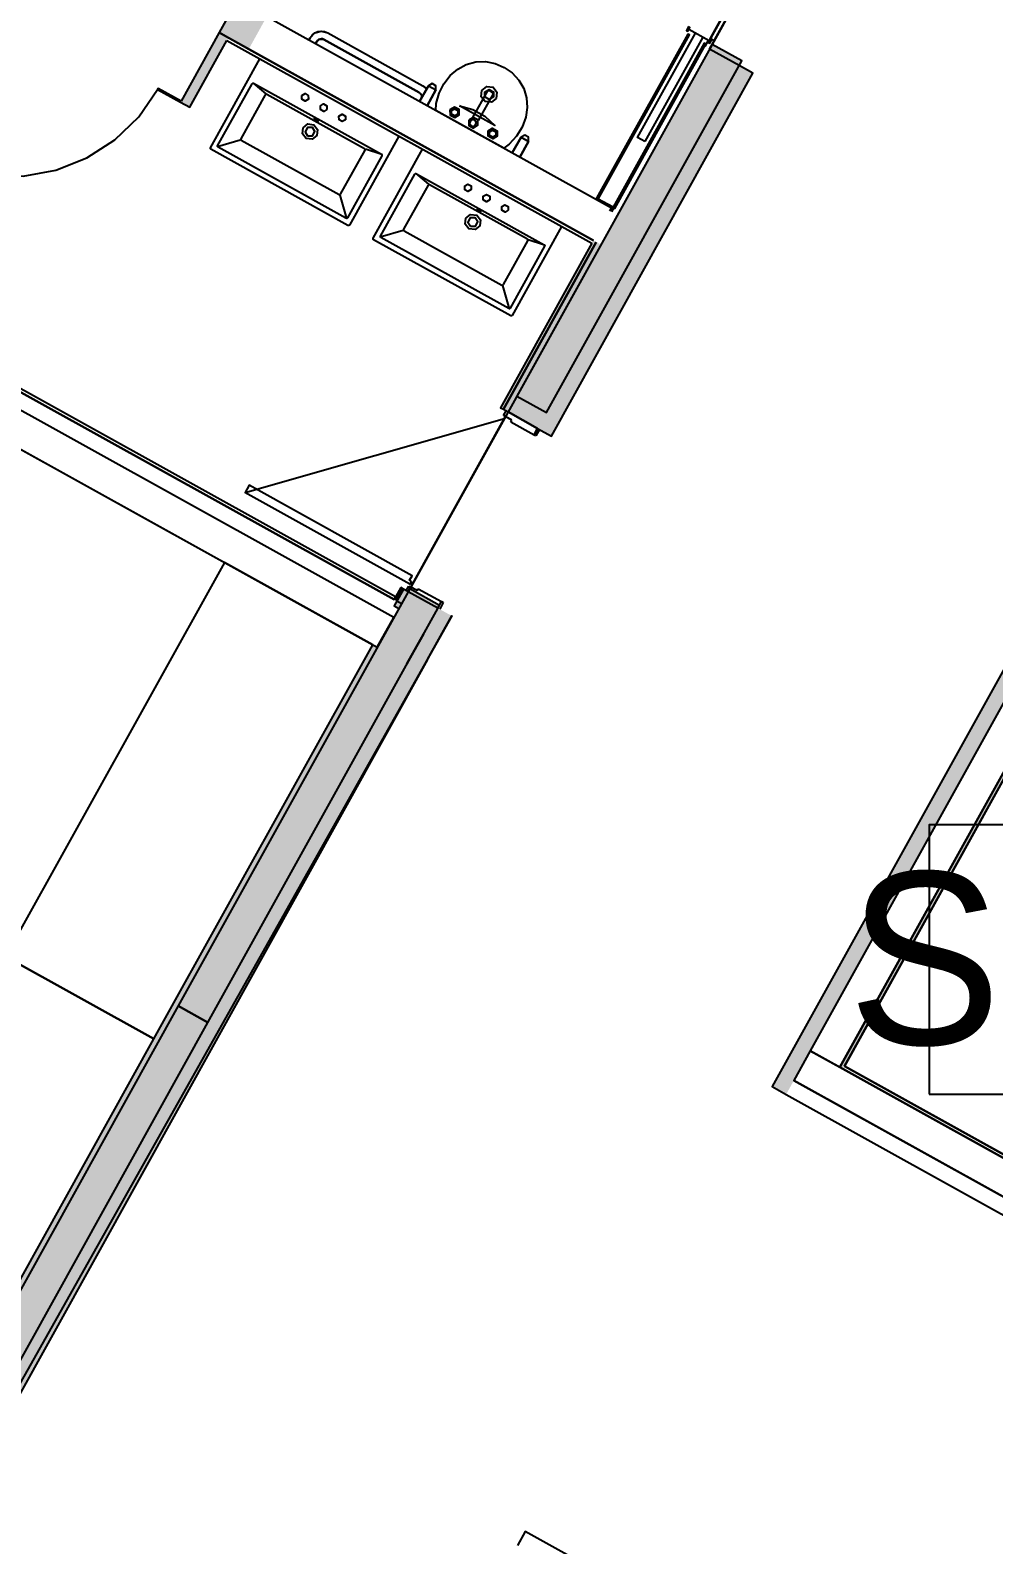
# Model space of a CAD drawing. Header units: metres. Extents: x 2.3 to 42.8, y 0.9 to 31.9.
# Drawn here: x 28.68 to 30.47, y 26.513 to 29.326 of the extents above; entities that cross this region are included whole.
import ezdxf

# ---------------------------------------------------------------- set-up
doc = ezdxf.new("R2010")
doc.units = ezdxf.units.M
for name, color, linetype in [('ARREDI', 9, 'Continuous'), ('PARETI_STRUTTURE', 7, 'Continuous'), ('PILASTRI_SETTI', 8, 'Continuous'), ('WAYFINDING_RIQUADRI', 7, 'Continuous'), ('WAYFINDING_TESTI', 7, 'Continuous')]:
    doc.layers.add(name, color=color, linetype=linetype)

msp = doc.modelspace()

# ---------------------------------------------------------------- linework, layer by layer
at = {"layer": 'ARREDI'}
for points in [[(29.1998, 29.3118), (29.1975, 29.3077)], [(29.2122, 29.3049), (29.2181, 29.3096), (29.2256, 29.3088), (29.2232, 29.3097), (29.2206, 29.31), (29.2181, 29.3096), (29.2157, 29.3086), (29.2137, 29.307)], [(29.2256, 29.3088), (29.4025, 29.2105)], [(29.9464, 29.2995), (29.5837, 28.6463), (29.6388, 28.6157), (30.0015, 29.2689)], [(29.4033, 29.1934), (29.4196, 29.2227), (29.4334, 29.215), (29.4171, 29.1858), (29.4334, 29.215), (29.4332, 29.2229), (29.4263, 29.2268), (29.4196, 29.2227)], [(29.1846, 29.2045), (29.1905, 29.2081), (29.1965, 29.2047), (29.1967, 29.1978), (29.1907, 29.1943), (29.1847, 29.1976)], [(29.5456, 29.1993), (29.5365, 29.1921), (29.525, 29.1934), (29.5177, 29.2025), (29.5191, 29.2141), (29.5282, 29.2213), (29.5397, 29.22), (29.5469, 29.2109)], [(29.5243, 29.2112), (29.5322, 29.216), (29.5403, 29.2115), (29.5404, 29.2022), (29.5325, 29.1975), (29.5244, 29.202)], [(29.2311, 29.1787), (29.2252, 29.1752), (29.2192, 29.1785), (29.219, 29.1854), (29.2249, 29.189), (29.231, 29.1856)], [(29.2655, 29.1596), (29.2596, 29.1561), (29.2536, 29.1594), (29.2535, 29.1663), (29.2594, 29.1698), (29.2654, 29.1665)], [(29.4597, 29.1782), (29.4598, 29.1684), (29.4684, 29.1636), (29.4769, 29.1687), (29.4767, 29.1785), (29.4681, 29.1833)], [(29.4741, 29.1702), (29.4684, 29.1667), (29.4625, 29.17), (29.4624, 29.1767), (29.4682, 29.1801), (29.474, 29.1769)], [(29.4773, 29.1856), (29.5021, 29.1789), (29.5244, 29.1663), (29.5431, 29.1487)], [(29.1868, 29.1448), (29.1956, 29.1518), (29.2069, 29.1505), (29.2139, 29.1417), (29.2126, 29.1304), (29.2038, 29.1234), (29.1925, 29.1247), (29.1855, 29.1335)], [(29.1953, 29.1297), (29.2044, 29.1298), (29.2088, 29.1378), (29.2041, 29.1455), (29.195, 29.1454), (29.1907, 29.1374)], [(29.2161, 29.157), (29.2112, 29.1584), (29.2075, 29.1617), (29.2123, 29.1603)], [(29.4945, 29.1589), (29.4947, 29.149), (29.5033, 29.1442), (29.5117, 29.1493), (29.5116, 29.1592), (29.503, 29.1639)], [(29.5058, 29.1595), (29.4992, 29.1594), (29.496, 29.1536), (29.4994, 29.1479), (29.506, 29.1481), (29.5092, 29.1538)], [(29.5304, 29.1389), (29.5389, 29.144), (29.5475, 29.1392), (29.5476, 29.1294), (29.5392, 29.1243), (29.5306, 29.1291)], [(29.5447, 29.1305), (29.539, 29.1271), (29.5331, 29.1304), (29.533, 29.137), (29.5387, 29.1405), (29.5446, 29.1372)], [(29.5754, 29.0979), (29.5917, 29.1271), (29.6055, 29.1195), (29.5892, 29.0902), (29.6055, 29.1195), (29.6054, 29.1273), (29.5985, 29.1312), (29.5917, 29.1271)], [(29.487, 29.0366), (29.4929, 29.0402), (29.4989, 29.0368), (29.499, 29.0299), (29.4931, 29.0264), (29.4871, 29.0297)], [(29.5335, 29.0108), (29.5276, 29.0073), (29.5215, 29.0106), (29.5214, 29.0175), (29.5273, 29.0211), (29.5334, 29.0177)], [(29.5679, 28.9917), (29.562, 28.9882), (29.556, 28.9915), (29.5559, 28.9984), (29.5618, 29.0019), (29.5678, 28.9986)], [(29.4892, 28.9769), (29.498, 28.9839), (29.5093, 28.9826), (29.5163, 28.9738), (29.515, 28.9625), (29.5062, 28.9555), (29.4949, 28.9568), (29.4879, 28.9656)], [(29.4977, 28.9618), (29.5068, 28.9619), (29.5112, 28.9698), (29.5065, 28.9776), (29.4974, 28.9775), (29.4931, 28.9695)], [(29.5185, 28.989), (29.5136, 28.9905), (29.5099, 28.9938), (29.5147, 28.9924)], [(29.3553, 28.2349), (28.5808, 28.665), (28.5502, 28.6099), (29.3247, 28.1798)], [(28.9095, 27.4523), (28.6341, 27.6052), (28.1372, 26.7102), (28.4125, 26.5573), (28.9095, 27.4523), (29.3161, 28.1846), (29.0407, 28.3375), (28.6341, 27.6052)], [(30.679, 28.2915), (30.6239, 28.322), (30.1288, 27.4305), (30.1839, 27.3999)], [(28.9549, 27.5138), (29.01, 27.4832), (29.44, 28.2577), (29.3849, 28.2883)], [(31.8178, 27.3011), (30.527, 28.0178), (30.1839, 27.3999), (31.4747, 26.6832)], [(28.9549, 27.5138), (28.5248, 26.7392), (28.5799, 26.7086), (29.01, 27.4832)], [(30.8727, 26.9454), (30.9033, 27.0005), (30.1288, 27.4305), (30.0982, 27.3755)]]:
    msp.add_lwpolyline(points, close=True, dxfattribs=at)
for points in [[(29.1998, 29.3118), (29.2084, 29.3208), (29.2204, 29.3242), (29.2325, 29.3212), (29.4094, 29.2229)], [(29.1998, 29.3118), (29.2035, 29.3169), (29.2084, 29.3208), (29.2142, 29.3233), (29.2204, 29.3242), (29.2266, 29.3235), (29.2325, 29.3212)], [(29.2325, 29.3212), (29.4094, 29.2229), (29.4144, 29.2192), (29.4163, 29.2168)], [(29.2122, 29.305), (29.2099, 29.3008)], [(29.2099, 29.3008), (29.2122, 29.3049)], [(29.0147, 29.1074), (29.1065, 29.2727)], [(29.4332, 29.1768), (29.4343, 29.1899), (29.4396, 29.2088), (29.4484, 29.2264), (29.4602, 29.242), (29.474, 29.2539), (29.49, 29.2624), (29.5076, 29.267), (29.5257, 29.2676), (29.5435, 29.2641), (29.5601, 29.2566), (29.5751, 29.2465), (29.5875, 29.2333), (29.5966, 29.2176), (29.602, 29.2002), (29.6033, 29.1821), (29.6005, 29.1642), (29.5935, 29.1458), (29.5832, 29.1291), (29.5699, 29.1146), (29.5594, 29.1068), (29.4332, 29.1768)], [(29.0281, 29.1113), (29.0921, 29.2266)], [(29.0922, 29.2266), (29.0933, 29.2275), (29.0948, 29.2274)], [(29.0939, 29.2276), (29.1175, 29.2076)], [(29.0948, 29.2274), (29.3324, 29.0955)], [(29.1165, 29.2058), (29.0712, 29.1242)], [(29.1192, 29.2066), (29.1177, 29.2068), (29.1165, 29.2058)], [(29.3011, 29.1056), (29.1192, 29.2066)], [(29.4074, 29.2009), (29.4076, 29.2021), (29.4072, 29.2046), (29.4062, 29.207), (29.4046, 29.209), (29.4025, 29.2105)], [(29.4066, 29.1993), (29.4072, 29.2046), (29.4025, 29.2105)], [(29.4161, 29.2165), (29.4094, 29.2229)], [(29.5293, 29.2135), (29.5018, 29.1638)], [(29.5293, 29.2135), (29.533, 29.214), (29.5382, 29.2111), (29.5397, 29.2077), (29.5121, 29.1581)], [(29.0279, 29.1098), (29.0702, 29.1225)], [(29.0712, 29.1242), (29.071, 29.1227), (29.072, 29.1215)], [(29.072, 29.1216), (29.2539, 29.0205)], [(29.3647, 29.1293), (29.2729, 28.9641)], [(29.0155, 29.1048), (29.0146, 29.1059), (29.0147, 29.1074)], [(29.2702, 28.9633), (29.0155, 29.1048)], [(29.0289, 29.1086), (29.028, 29.1098), (29.0281, 29.1113)], [(29.2664, 28.9767), (29.0289, 29.1086)], [(29.2566, 29.0213), (29.3019, 29.1029)], [(29.3331, 29.0928), (29.2691, 28.9775)], [(29.3019, 29.1029), (29.302, 29.1044), (29.3011, 29.1056)], [(29.333, 29.0949), (29.3028, 29.1047)], [(29.3171, 28.9395), (29.4089, 29.1048)], [(29.3323, 29.0955), (29.3333, 29.0943), (29.3331, 29.0928)], [(29.3305, 28.9434), (29.3945, 29.0587)], [(29.3945, 29.0587), (29.3957, 29.0596), (29.3972, 29.0594)], [(29.3963, 29.0597), (29.4199, 29.0397)], [(29.3972, 29.0595), (29.6348, 28.9276)], [(29.4189, 29.0379), (29.3736, 28.9563)], [(29.4216, 29.0387), (29.4201, 29.0389), (29.4189, 29.0379)], [(29.6035, 28.9377), (29.4216, 29.0387)], [(31.1096, 29.0544), (30.5362, 28.0217), (31.1558, 27.6777), (30.5362, 28.0217), (30.1922, 27.4021)], [(29.2539, 29.0205), (29.2554, 29.0204), (29.2566, 29.0213)], [(29.2679, 28.9765), (29.2556, 29.0196)], [(29.2691, 28.9775), (29.2679, 28.9765), (29.2664, 28.9767)], [(29.2729, 28.9641), (29.2717, 28.9632), (29.2702, 28.9633)], [(29.3303, 28.9419), (29.3726, 28.9546)], [(29.3736, 28.9563), (29.3734, 28.9548), (29.3744, 28.9536)], [(29.3744, 28.9536), (29.5563, 28.8526)], [(29.6671, 28.9614), (29.5753, 28.7962)], [(29.3179, 28.9369), (29.317, 28.938), (29.3171, 28.9395)], [(29.5726, 28.7954), (29.3179, 28.9369)], [(29.3313, 28.9407), (29.3304, 28.9419), (29.3305, 28.9434)], [(29.5688, 28.8088), (29.3313, 28.9407)], [(29.5589, 28.8534), (29.6043, 28.935)], [(29.6355, 28.9249), (29.5715, 28.8096)], [(29.6043, 28.935), (29.6044, 28.9365), (29.6035, 28.9377)], [(29.6354, 28.927), (29.6052, 28.9367)], [(29.6347, 28.9276), (29.6357, 28.9264), (29.6355, 28.9249)], [(29.5563, 28.8526), (29.5578, 28.8525), (29.559, 28.8534)], [(29.5703, 28.8086), (29.558, 28.8517)], [(29.5715, 28.8096), (29.5703, 28.8086), (29.5688, 28.8088)], [(29.5753, 28.7962), (29.5741, 28.7953), (29.5726, 28.7954)], [(30.1922, 27.4021), (31.4725, 26.6912)]]:
    msp.add_lwpolyline(points, dxfattribs=at)
at = {"layer": 'PARETI_STRUTTURE'}
for points in [[(30.5473, 30.3817), (29.3868, 28.2917)], [(29.2373, 29.6932), (29.0308, 29.3214), (29.0859, 29.2908)], [(30.0991, 29.6799), (30.1369, 29.6589), (29.9412, 29.3064)], [(29.9432, 29.31), (30.1349, 29.6553)], [(30.1418, 29.6514), (29.9501, 29.3062)], [(30.1408, 29.6496), (29.9512, 29.3081)], [(29.3559, 28.2684), (27.1796, 29.4767)], [(29.092, 29.4316), (29.0308, 29.3214), (28.9601, 29.1941)], [(27.1089, 29.4102), (29.3161, 28.1846)], [(29.9484, 29.303), (30.0001, 29.3962)], [(29.7596, 28.9956), (29.1194, 29.3511), (29.1165, 29.3459)], [(29.0481, 29.3119), (29.0308, 29.3214)], [(29.7262, 28.9353), (29.0481, 29.3119)], [(29.8216, 29.1193), (29.8078, 29.1269), (29.9154, 29.3207)], [(29.9292, 29.3131), (29.8216, 29.1193)], [(29.9412, 29.3064), (29.9034, 29.3274)], [(29.9501, 29.3062), (29.9432, 29.31)], [(28.9592, 29.1923), (28.9764, 29.1828), (29.0452, 29.3067)], [(29.0452, 29.3067), (29.7233, 28.9302)], [(29.0859, 29.2909), (29.7262, 28.9353)], [(29.9395, 29.3073), (29.933, 29.2956)], [(29.9416, 29.2909), (29.9501, 29.3062), (29.946, 29.3085)], [(29.9967, 29.2603), (29.9416, 29.2909)], [(29.6225, 28.5864), (29.6484, 28.5721), (30.0225, 29.2459), (29.9967, 29.2603)], [(31.1124, 29.2623), (30.0583, 27.3638), (30.0841, 27.3495)], [(28.4884, 29.0935), (28.545, 29.0689), (28.6054, 29.0559), (28.6671, 29.0549), (28.7279, 29.066), (28.7853, 29.0887), (28.8372, 29.1222), (28.8815, 29.1652), (28.9167, 29.216)], [(28.9601, 29.1941), (28.9176, 29.2177), (28.9166, 29.216), (28.9592, 29.1923)], [(30.1922, 27.4021), (31.1985, 29.2145), (31.1933, 29.2174)], [(29.7608, 28.9977), (29.7568, 28.9904)], [(29.7568, 28.9904), (29.7596, 28.9956)], [(29.7627, 28.997), (29.761, 28.998)], [(29.7233, 28.9302), (29.5537, 28.6247), (29.5589, 28.6218), (29.7314, 28.9325)], [(29.7314, 28.9325), (29.5589, 28.6218), (29.5675, 28.617)], [(29.3868, 28.2917), (29.5627, 28.6084)], [(29.5592, 28.6103), (29.564, 28.6189)], [(29.5675, 28.617), (29.5627, 28.6084), (29.5592, 28.6103)], [(29.6225, 28.5864), (29.5675, 28.617), (29.5627, 28.6084)], [(29.5747, 28.6017), (29.5627, 28.6084)], [(29.5675, 28.617), (29.6225, 28.5864)], [(29.3882, 28.3022), (29.3847, 28.3042), (29.3895, 28.3128), (29.0866, 28.481), (29.079, 28.4672), (29.5608, 28.605)], [(29.5728, 28.5983), (29.5747, 28.6017)], [(29.5728, 28.5983), (29.6159, 28.5744), (29.6225, 28.5864)], [(29.6225, 28.5864), (29.6158, 28.5744)], [(29.626, 28.5845), (29.6193, 28.5725)], [(29.6193, 28.5725), (29.6159, 28.5744)], [(29.3882, 28.3022), (29.3853, 28.2971), (29.0789, 28.4672)], [(29.3683, 28.2908), (29.3559, 28.2684)], [(29.3735, 28.2879), (29.3563, 28.2569), (29.3649, 28.2521)], [(29.361, 28.2655), (29.3735, 28.2879), (29.3683, 28.2908)], [(29.3821, 28.2831), (29.3735, 28.2879)], [(29.3786, 28.285), (29.3834, 28.2936)], [(29.3989, 28.285), (29.3868, 28.2917), (29.3821, 28.2831)], [(29.3821, 28.2831), (29.3868, 28.2917)], [(29.4371, 28.2525), (29.3821, 28.2831)], [(29.3834, 28.2936), (29.3868, 28.2917)], [(29.3989, 28.285), (29.4008, 28.2885)], [(29.4008, 28.2885), (29.4438, 28.2646)], [(29.3696, 28.2607), (29.361, 28.2655)], [(29.4371, 28.2525), (29.4438, 28.2646), (29.4473, 28.2627)], [(29.4371, 28.2525), (29.4438, 28.2646)], [(29.4473, 28.2627), (29.4406, 28.2506)], [(29.418, 28.1573), (29.463, 28.2382), (26.9524, 23.7775)], [(29.3798, 28.1493), (29.4104, 28.2043)], [(29.4104, 28.2043), (29.3922, 28.1716)], [(29.418, 28.1573), (28.2598, 26.0712), (28.234, 26.0856), (27.95, 26.2433), (27.9395, 26.2243)], [(29.3922, 28.1716), (29.3798, 28.1493)], [(31.4696, 26.6861), (30.1841, 27.3998)], [(30.1841, 27.3998), (30.1893, 27.3969)], [(30.1893, 27.3969), (31.4747, 26.6832)], [(31.4776, 26.6884), (30.1922, 27.4021)], [(30.0985, 27.3753), (30.1536, 27.3447)], [(31.4992, 26.5975), (30.0985, 27.3753)], [(30.0841, 27.3495), (31.5107, 26.5574), (31.5251, 26.5832)], [(30.1536, 27.3447), (31.4992, 26.5975), (31.5298, 26.6526)], [(30.4413, 26.0703), (29.5996, 26.5377), (29.5853, 26.5118)]]:
    msp.add_lwpolyline(points, dxfattribs=at)
for points in [[(27.1796, 29.4767), (29.3559, 28.2684), (29.3587, 28.2735), (27.1825, 29.4819)], [(29.7352, 29.0123), (29.9044, 29.3171), (29.9013, 29.3189), (29.7319, 29.0137), (29.7656, 28.995), (29.935, 29.3001), (29.9319, 29.3018), (29.7627, 28.997)], [(29.9026, 29.3326), (29.8988, 29.3257), (29.9015, 29.3241), (29.9054, 29.331)], [(29.946, 29.3085), (29.9432, 29.31), (29.9394, 29.3031), (29.9422, 29.3016)], [(29.9464, 29.2995), (29.5837, 28.6463), (29.6388, 28.6157), (30.0015, 29.2689)], [(29.3553, 28.2349), (28.5808, 28.665), (28.5502, 28.6099), (29.3247, 28.1798)], [(30.679, 28.2915), (30.6239, 28.322), (30.1288, 27.4305), (30.1839, 27.3999)], [(28.9549, 27.5138), (29.01, 27.4832), (29.44, 28.2577), (29.3849, 28.2883)], [(31.8178, 27.3011), (30.527, 28.0178), (30.1839, 27.3999), (31.4747, 26.6832)], [(28.9549, 27.5138), (28.5248, 26.7392), (28.5799, 26.7086), (29.01, 27.4832)], [(30.8727, 26.9454), (30.9033, 27.0005), (30.1288, 27.4305), (30.0982, 27.3755)]]:
    msp.add_lwpolyline(points, close=True, dxfattribs=at)
at = {"layer": 'PILASTRI_SETTI'}
for points in [[(29.0859, 29.2909), (29.5064, 30.0482), (29.0308, 29.3214), (29.4513, 30.0788)], [(28.9764, 29.1828), (29.0481, 29.3119), (28.9592, 29.1923), (29.0308, 29.3214)], [(29.6225, 28.5864), (29.9967, 29.2603), (29.5675, 28.617), (29.9416, 29.2909)], [(29.6388, 28.6157), (30.0015, 29.2689), (29.5837, 28.6463), (29.9464, 29.2995)], [(29.6484, 28.5721), (30.0225, 29.2459), (29.6225, 28.5864), (29.9967, 29.2603)], [(30.0841, 27.3495), (31.1382, 29.2479), (30.0583, 27.3638), (31.1124, 29.2623)], [(30.1893, 27.3969), (31.1985, 29.2145), (30.1841, 27.3998), (31.1933, 29.2173)], [(29.7619, 28.9876), (29.7656, 28.995), (29.7568, 28.9904), (29.7605, 28.997)], [(29.5589, 28.6218), (29.7314, 28.9325), (29.5537, 28.6247), (29.7262, 28.9353)], [(29.5675, 28.617), (29.74, 28.9277), (29.5589, 28.6218), (29.7314, 28.9325)], [(29.01, 27.4832), (29.44, 28.2577), (28.9549, 27.5138), (29.3849, 28.2883)], [(29.4104, 28.2043), (29.4371, 28.2525), (29.3553, 28.2349), (29.3821, 28.2831)], [(29.361, 28.2655), (29.3735, 28.2879), (29.3559, 28.2684), (29.3683, 28.2908)], [(29.3649, 28.2521), (29.3821, 28.2831), (29.3563, 28.2569), (29.3735, 28.2879)], [(29.418, 28.1573), (29.463, 28.2382), (29.3922, 28.1716), (29.4371, 28.2525)], [(28.2095, 26.1712), (29.3247, 28.1799), (28.2008, 26.176), (29.3161, 28.1846)], [(28.2645, 26.1407), (29.3798, 28.1493), (28.2095, 26.1712), (29.3247, 28.1799)], [(28.2598, 26.0712), (29.418, 28.1573), (28.234, 26.0856), (29.3922, 28.1716)], [(28.5799, 26.7086), (29.01, 27.4832), (28.5248, 26.7392), (28.9549, 27.5138)]]:
    msp.add_solid(points, dxfattribs=at)
at = {"layer": 'WAYFINDING_RIQUADRI'}
msp.add_lwpolyline([(30.35, 27.35), (31.45, 27.35), (31.45, 27.85), (30.35, 27.85)], close=True, dxfattribs=at)

# ---------------------------------------------------------------- texts
at = {"layer": 'WAYFINDING_TESTI', "insert": (30.9, 27.6), "char_height": 0.32, "attachment_point": 5}
msp.add_mtext('SCALA', dxfattribs=at)

doc.saveas('drawing.dxf')
